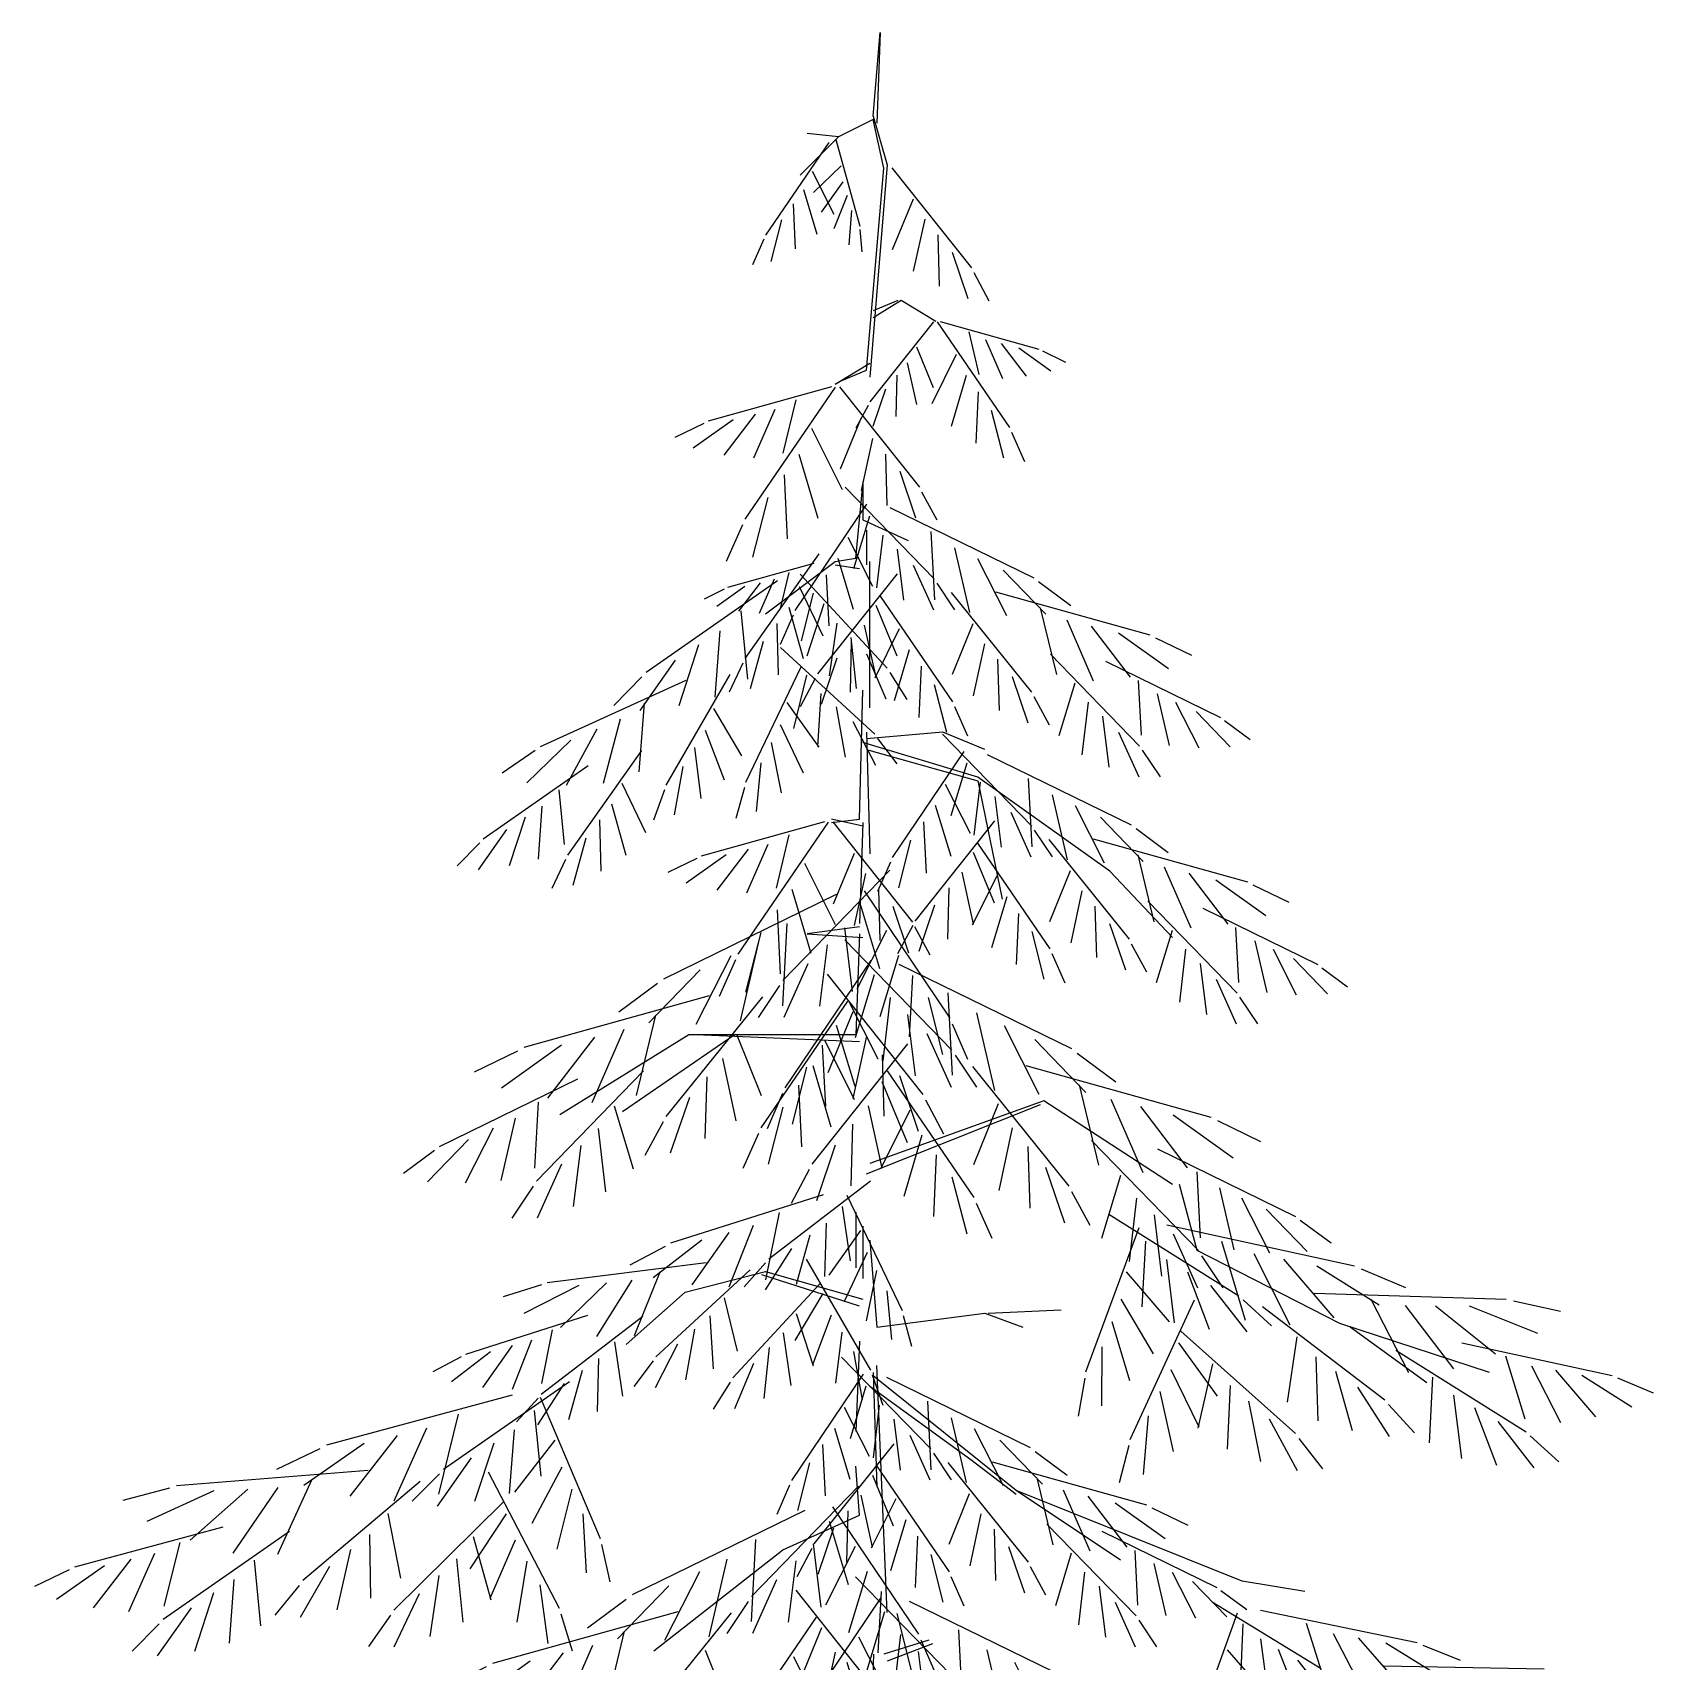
# Model space of a CAD drawing. Extents: x 85.95 to 86.61, y 91.2 to 92.48.
# Drawn here: x 86.0413 to 86.5054, y 92.0151 to 92.481 of the extents above; entities that cross this region are included whole.
import ezdxf

# ---------------------------------------------------------------- set-up
doc = ezdxf.new("R2010")
doc.units = 0
doc.header["$LTSCALE"] = 0.02
doc.header["$MEASUREMENT"] = 0
doc.layers.get('0').update_dxf_attribs({"linetype": 'CONTINUOUS'})

# ---------------------------------------------------------------- blocks, each defined once
blk = doc.blocks.new('NEEDLES')
for p, q in [((0, 0), (34.33, -17.06)), ((9.77, -5.81), (10.54, -22.23)), ((15.44, -9.81), (18.94, -25.34)), ((20.93, -12.36), (27.8, -26.11)), ((27.03, -15.21), (37.18, -25.85)), ((35.49, -17.99), (43.17, -23.74))]:
    blk.add_line(p, q)
blk = doc.blocks.new('*E5')
for p, xscale, yscale, zscale, rotation in [((1.78, 2.1), -0.24, 0.24, 0.24, 19.43419401655424), ((0.24, 0.86), 0.24, 0.24, 0.24, 330.4324132188039), ((-9.04, -5.42), -0.3, 0.3, 0.3, 349.153938869936), ((-1.96, -4.13), 0.24, 0.24, 0.24, 334.9095387782332), ((-5.85, -5.47), -0.24, 0.24, 0.24, 24.73116690854377), ((-0.75, -5.73), -0.24, 0.24, 0.24, 29.2082924679731), ((-12.97, -9.9), -0.24, 0.24, 0.24, 19.43419401655424)]:
    blk.add_blockref('NEEDLES', p, dxfattribs=dict(xscale=xscale, yscale=yscale, zscale=zscale, rotation=rotation))
blk = doc.blocks.new('*E8')
for p, xscale, yscale, zscale, rotation in [((-0.5, 0.05), -0.24, 0.24, 0.24, 349.153938869936), ((-0.24, 0.03), -0.3, 0.3, 0.3, 29.2082924679731), ((0.09, 0.04), 0.24, 0.24, 0.24, 334.9095387782332)]:
    blk.add_blockref('NEEDLES', p, dxfattribs=dict(xscale=xscale, yscale=yscale, zscale=zscale, rotation=rotation))

msp = doc.modelspace()

# ---------------------------------------------------------------- linework, layer by layer
for p, q in [((86.28173, 92.45707), (86.28372, 92.48096)), ((86.28372, 92.48096), (86.28272, 92.45508)), ((86.28173, 92.45607), (86.27177, 92.4511)), ((86.28173, 92.45707), (86.28571, 92.44313)), ((86.28471, 92.44214), (86.28173, 92.45607)), ((86.26903, 92.4495), (86.25093, 92.42304)), ((86.27177, 92.4511), (86.26083, 92.44015)), ((86.27177, 92.4511), (86.26282, 92.45209)), ((86.27104, 92.45035), (86.27785, 92.42563)), ((86.26427, 92.44127), (86.2704, 92.42898)), ((86.2725, 92.44288), (86.26467, 92.43518)), ((86.27974, 92.38441), (86.28471, 92.44214)), ((86.28571, 92.44313), (86.28073, 92.38242)), ((86.28704, 92.4423), (86.30984, 92.41362)), ((86.26176, 92.43604), (86.26554, 92.42328)), ((86.27304, 92.43828), (86.26686, 92.42961)), ((86.2588, 92.43194), (86.25939, 92.4191)), ((86.27421, 92.4344), (86.27043, 92.42484)), ((86.29315, 92.43331), (86.28716, 92.41879)), ((86.2555, 92.42737), (86.25244, 92.41546)), ((86.27552, 92.43009), (86.27474, 92.42028)), ((86.29643, 92.42755), (86.29317, 92.4127)), ((86.25046, 92.42189), (86.24721, 92.41456)), ((86.27791, 92.42463), (86.27847, 92.41824)), ((86.30014, 92.42312), (86.30052, 92.40843)), ((86.30428, 92.41818), (86.30875, 92.40486)), ((86.31047, 92.41235), (86.31479, 92.40427)), ((86.28969, 92.40431), (86.28173, 92.39934)), ((86.2887, 92.40431), (86.28173, 92.40133)), ((86.29964, 92.39834), (86.28969, 92.40431)), ((86.27078, 92.38043), (86.28073, 92.3864)), ((86.27277, 92.38142), (86.27974, 92.38441)), ((86.27675, 92.33066), (86.27874, 92.35156)), ((86.27874, 92.35256), (86.27874, 92.34161)), ((86.27874, 92.34161), (86.29168, 92.33563)), ((86.27974, 92.33862), (86.27974, 92.32867)), ((86.26471, 92.3291), (86.24001, 92.32221)), ((86.25087, 92.31473), (86.27078, 92.32966)), ((86.27078, 92.32966), (86.27675, 92.33066)), ((86.27078, 92.32867), (86.27775, 92.32767)), ((86.28073, 92.28786), (86.28073, 92.32966)), ((86.24941, 92.32361), (86.24316, 92.31544)), ((86.25334, 92.3246), (86.24908, 92.31484)), ((86.25756, 92.32651), (86.25499, 92.31583)), ((86.23913, 92.32175), (86.23336, 92.31894)), ((86.24504, 92.32251), (86.23703, 92.3168)), ((86.27775, 92.256), (86.27874, 92.29283)), ((86.31159, 92.26795), (86.27874, 92.2779)), ((86.27974, 92.28089), (86.28073, 92.24605)), ((86.30164, 92.28089), (86.27974, 92.2789)), ((86.31358, 92.27591), (86.30164, 92.28089)), ((86.27974, 92.27591), (86.31159, 92.26695)), ((86.34941, 92.24107), (86.31159, 92.26795)), ((86.31159, 92.26695), (86.31856, 92.23311)), ((86.26978, 92.25501), (86.27775, 92.256)), ((86.27874, 92.25401), (86.26978, 92.256)), ((86.27874, 92.25501), (86.27775, 92.22614)), ((86.36733, 92.22216), (86.34941, 92.24107)), ((86.27775, 92.22515), (86.26282, 92.22316)), ((86.26282, 92.22316), (86.27874, 92.22216)), ((86.27775, 92.22316), (86.27675, 92.19429)), ((86.22897, 92.19429), (86.19214, 92.1714)), ((86.21006, 92.17239), (86.24191, 92.19429)), ((86.27675, 92.19429), (86.22897, 92.19429)), ((86.27775, 92.1923), (86.23096, 92.19429)), ((86.27974, 92.15448), (86.32951, 92.17438)), ((86.3305, 92.17538), (86.28073, 92.15746)), ((86.36733, 92.15149), (86.3305, 92.17538)), ((86.3743, 92.13258), (86.36932, 92.15149)), ((86.27675, 92.14353), (86.27675, 92.1276)), ((86.27874, 92.13955), (86.27874, 92.12462)), ((86.28073, 92.13556), (86.28272, 92.11068)), ((86.41511, 92.11168), (86.3743, 92.13258)), ((86.22798, 92.12063), (86.25087, 92.12661)), ((86.27775, 92.11665), (86.24988, 92.12561)), ((86.25087, 92.12661), (86.27874, 92.11864)), ((86.21106, 92.1057), (86.22798, 92.12063)), ((86.28272, 92.11068), (86.31358, 92.11466)), ((86.31358, 92.11466), (86.32453, 92.11068)), ((86.31458, 92.11466), (86.33548, 92.11566)), ((86.45791, 92.09774), (86.41511, 92.11168)), ((86.43999, 92.09475), (86.41809, 92.11068)), ((86.27775, 92.1067), (86.27675, 92.08082)), ((86.28571, 92.02906), (86.28272, 92.09973)), ((86.28173, 92.09774), (86.28272, 92.06489)), ((86.32254, 92.0639), (86.28173, 92.09674)), ((86.28073, 92.09376), (86.3096, 92.07286)), ((86.3096, 92.07286), (86.32254, 92.0629)), ((86.27775, 92.05693), (86.27675, 92.07087)), ((86.38724, 92.03802), (86.32254, 92.0639)), ((86.3524, 92.04399), (86.32254, 92.0639)), ((86.25585, 92.04698), (86.27775, 92.05693)), ((86.21902, 92.01811), (86.25585, 92.04698)), ((86.40515, 92.03503), (86.38724, 92.03802)), ((86.29765, 92.0211), (86.28471, 92.01712)), ((86.25292, 91.20913), (86.28192, 92.0171)), ((86.29865, 92.0201), (86.28571, 92.01512))]:
    msp.add_line(p, q)

# ---------------------------------------------------------------- block references
at = {"xscale": -0.003185189750013251, "yscale": 0.003185189750041673, "zscale": 0.003185189750039306}
msp.add_blockref('*E8', (86.29925, 92.39814), dxfattribs=at)
for name, p, xscale, yscale, zscale, rotation in [('NEEDLES', (86.26979, 92.37962), -0.0009555569250142073, 0.0009555569250142073, 0.0009555569250142073, 349.153938869936), ('NEEDLES', (86.27084, 92.37956), -0.001194446156267759, 0.001194446156267759, 0.001194446156267759, 29.2082924679731), ('NEEDLES', (86.27211, 92.37959), 0.0009555569250142073, 0.0009555569250142073, 0.0009555569250142073, 334.9095387782332), ('NEEDLES', (86.27364, 92.35096), 0.0009555569250142073, 0.0009555569250142073, 0.0009555569250117921, 340.5658059834457), ('NEEDLES', (86.28646, 92.34516), 0.001194446156267759, 0.001194446156267759, 0.00119444615626474, 0.3592943132230595), ('NEEDLES', (86.26612, 92.33184), -0.000955556925012084, 0.000955556925012084, 0.000955556925012084, 28.27600857691656), ('NEEDLES', (86.31671, 92.32101), 0.001194446156267759, 0.001194446156267759, 0.00119444615626474, 10.846061130064), ('NEEDLES', (86.25433, 92.32415), -0.001194446156265105, 0.001194446156265105, 0.001194446156265105, 8.48252024713922), ('NEEDLES', (86.26079, 92.32604), 0.000955556925012084, 0.000955556925012084, 0.000955556925012084, 339.2742277791662), ('NEEDLES', (86.2837, 92.31977), 0.0009555569250142074, 0.0009555569250142074, 0.0009555569250117921, 330.7917075320269), ('NEEDLES', (86.30402, 92.32082), 0.0009555569250142073, 0.0009555569250142073, 0.0009555569250117921, 335.2688330914562), ('NEEDLES', (86.25519, 92.30507), 0.000955556925012084, 0.000955556925012084, 0.000955556925012084, 343.7513533385955), ('NEEDLES', (86.33236, 92.30318), 0.0009555569250142073, 0.0009555569250142073, 0.0009555569250117921, 340.5658059834457), ('NEEDLES', (86.3481, 92.30114), 0.0009555569250142073, 0.0009555569250142073, 0.0009555569250117921, 0.3592943132230595), ('NEEDLES', (86.22815, 92.29563), -0.001194446156265105, 0.001194446156265105, 0.001194446156265105, 357.9957534302984), ('NEEDLES', (86.24073, 92.29739), -0.000955556925012084, 0.000955556925012084, 0.000955556925012084, 33.57298146890609), ('NEEDLES', (86.26097, 92.29948), -0.000955556925012084, 0.000955556925012084, 0.000955556925012084, 38.0501070283354), ('NEEDLES', (86.30151, 92.28029), 0.0009555569250142073, 0.0009555569250142073, 0.0009555569250117921, 340.5658059834457), ('NEEDLES', (86.21543, 92.27561), -0.000955556925012084, 0.000955556925012084, 0.000955556925012084, 28.27600857691656), ('NEEDLES', (86.31433, 92.27449), 0.001194446156267759, 0.001194446156267759, 0.00119444615626474, 0.3592943132230595), ('NEEDLES', (86.2002, 92.27118), -0.000955556925012084, 0.000955556925012084, 0.000955556925012084, 8.48252024713922), ('NEEDLES', (86.2678, 92.2552), -0.0009555569250142073, 0.0009555569250142073, 0.0009555569250142073, 349.153938869936), ('NEEDLES', (86.34459, 92.25034), 0.001194446156267759, 0.001194446156267759, 0.00119444615626474, 10.846061130064), ('NEEDLES', (86.26884, 92.25514), -0.001194446156267759, 0.001194446156267759, 0.001194446156267759, 29.2082924679731), ('NEEDLES', (86.27012, 92.25517), 0.0009555569250142073, 0.0009555569250142073, 0.0009555569250142073, 334.9095387782332), ('NEEDLES', (86.31157, 92.2491), 0.0009555569250142074, 0.0009555569250142074, 0.0009555569250117921, 330.7917075320269), ('NEEDLES', (86.33189, 92.25014), 0.0009555569250142073, 0.0009555569250142073, 0.0009555569250117921, 335.2688330914562), ('NEEDLES', (86.28646, 92.24135), -0.001146668310011592, 0.001146668310011592, 0.001146668310011592, 19.43419401655424), ('NEEDLES', (86.27107, 92.23439), -0.00143333538751449, 0.00143333538751449, 0.00143333538751449, 359.640705686777), ('NEEDLES', (86.27907, 92.23545), 0.001146668310011592, 0.001146668310011592, 0.001146668310011592, 330.4324132188039), ('NEEDLES', (86.36023, 92.23251), 0.0009555569250142073, 0.0009555569250142073, 0.0009555569250117921, 340.5658059834457), ('NEEDLES', (86.37597, 92.23047), 0.0009555569250142073, 0.0009555569250142073, 0.0009555569250117921, 0.3592943132230595), ('NEEDLES', (86.27361, 92.22144), 0.001146668310011592, 0.001146668310011592, 0.001146668310014151, 340.5658059834457), ('NEEDLES', (86.23477, 92.20541), -0.00143333538751449, 0.00143333538751449, 0.00143333538751449, 349.153938869936), ('NEEDLES', (86.26856, 92.21161), 0.001146668310011592, 0.001146668310011592, 0.001146668310011592, 334.9095387782332), ('NEEDLES', (86.289, 92.21449), 0.00143333538751449, 0.00143333538751449, 0.001433335387517688, 0.3592943132230595), ('NEEDLES', (86.25, 92.20518), -0.001146668310011592, 0.001146668310011592, 0.001146668310011592, 24.73116690854377), ('NEEDLES', (86.27439, 92.20393), -0.001146668310011592, 0.001146668310011592, 0.001146668310011592, 29.2082924679731), ('NEEDLES', (86.3253, 92.1855), 0.00143333538751449, 0.00143333538751449, 0.001433335387517688, 10.846061130064), ('NEEDLES', (86.21599, 92.18401), -0.001146668310011592, 0.001146668310011592, 0.001146668310011592, 19.43419401655424), ('NEEDLES', (86.28569, 92.18402), 0.001146668310011592, 0.001146668310011592, 0.001146668310014151, 330.7917075320269), ('NEEDLES', (86.31007, 92.18527), 0.001146668310011592, 0.001146668310011592, 0.001146668310014151, 335.2688330914562), ('NEEDLES', (86.19711, 92.18157), -0.001146668310011592, 0.001146668310011592, 0.001146668310011592, 359.640705686777), ('NEEDLES', (86.34408, 92.1641), 0.001146668310011592, 0.001146668310011592, 0.001146668310014151, 340.5658059834457), ('NEEDLES', (86.36296, 92.16166), 0.001146668310011591, 0.001146668310011591, 0.001146668310014151, 0.3592943132230595), ('NEEDLES', (86.2674, 92.14856), -0.001194446156267301, 0.001194446156267301, 0.001194446156267301, 351.2434031002529), ('NEEDLES', (86.28094, 92.15241), -0.0009555569250138405, 0.0009555569250138405, 0.0009555569250138405, 11.03689143003017), ('NEEDLES', (86.36564, 92.13992), 0.001433335387514259, 0.00143333538751449, 0.001433335387517688, 14.14014940439869), ('NEEDLES', (86.23395, 92.12908), -0.001194446156267301, 0.001194446156267301, 0.001194446156267301, 340.7566362834119), ('NEEDLES', (86.27413, 92.14845), 0.0009555569250138405, 0.0009555569250138405, 0.0009555569250138405, 322.0351106322798), ('NEEDLES', (86.4078, 92.12041), 0.001433335387514267, 0.001433335387514481, 0.001433335387517688, 24.62691622124127), ('NEEDLES', (86.34904, 92.143), 0.001146668310011427, 0.001146668310011571, 0.001146668310014151, 354.3466610746184), ('NEEDLES', (86.26257, 92.13008), 0.0009555569250138405, 0.0009555569250138405, 0.0009555569250138405, 326.5122361917091), ('NEEDLES', (86.24648, 92.12703), -0.0009555569250138405, 0.0009555569250138405, 0.0009555569250138405, 16.3338643220197), ('NEEDLES', (86.26643, 92.12304), -0.0009555569250138405, 0.0009555569250138405, 0.0009555569250138405, 20.81098988144902), ('NEEDLES', (86.20001, 92.11401), -0.0009555569250138405, 0.0009555569250138405, 0.0009555569250138405, 351.2434031002529), ('NEEDLES', (86.45006, 92.10623), 0.001146668310011407, 0.001146668310011591, 0.001146668310014151, 14.14014940439869), ('NEEDLES', (86.21587, 92.11373), -0.0009555569250138405, 0.0009555569250138405, 0.0009555569250138405, 11.03689143003017), ('NEEDLES', (86.39306, 92.11656), 0.001146668310011439, 0.001146668310011559, 0.001146668310014151, 349.0496881826282), ('NEEDLES', (86.36968, 92.10954), 0.001146668310011451, 0.001146668310011548, 0.001146668310014151, 344.5725626231986), ('NEEDLES', (86.43114, 92.10411), 0.001146668310011427, 0.001146668310011571, 0.001146668310014151, 354.3466610746184), ('NEEDLES', (86.17844, 92.09117), -0.001433335387513492, 0.001433335387513492, 0.001433335387513492, 348.6421326704543), ('NEEDLES', (86.27264, 92.10211), 0.0009555569250142073, 0.0009555569250142073, 0.0009555569250117921, 340.5658059834457), ('NEEDLES', (86.19487, 92.09506), -0.001146668310010794, 0.001146668310010794, 0.001146668310010794, 8.435621000231567), ('NEEDLES', (86.28547, 92.09632), 0.001194446156267759, 0.001194446156267759, 0.00119444615626474, 0.3592943132230595), ('NEEDLES', (86.13727, 92.06964), -0.001433335387513492, 0.001433335387513492, 0.001433335387513492, 338.1553658536133), ('NEEDLES', (86.18649, 92.09068), 0.001146668310010794, 0.001146668310010794, 0.001146668310010794, 319.4338402024812), ('NEEDLES', (86.31572, 92.07216), 0.001194446156267759, 0.001194446156267759, 0.00119444615626474, 10.846061130064), ('NEEDLES', (86.30302, 92.07197), 0.0009555569250142073, 0.0009555569250142073, 0.0009555569250117921, 335.2688330914562), ('NEEDLES', (86.17163, 92.06929), 0.001146668310010794, 0.001146668310010794, 0.001146668310010794, 323.9109657619106), ('NEEDLES', (86.2827, 92.07093), 0.0009555569250142074, 0.0009555569250142074, 0.0009555569250117921, 330.7917075320269), ('NEEDLES', (86.09576, 92.05343), -0.001146668310010794, 0.001146668310010794, 0.001146668310010794, 348.6421326704543), ('NEEDLES', (86.15218, 92.06651), -0.001146668310010794, 0.001146668310010794, 0.001146668310010794, 13.73259389222109), ('NEEDLES', (86.2775, 92.06516), -0.001146668310011592, 0.001146668310011592, 0.001146668310011592, 19.43419401655424), ('NEEDLES', (86.17588, 92.06063), -0.001146668310010794, 0.001146668310010794, 0.001146668310010794, 18.20971945165041), ('NEEDLES', (86.26211, 92.05821), -0.00143333538751449, 0.00143333538751449, 0.00143333538751449, 359.640705686777), ('NEEDLES', (86.27011, 92.05926), 0.001146668310011592, 0.001146668310011592, 0.001146668310011592, 330.4324132188039), ('NEEDLES', (86.33137, 92.05434), 0.0009555569250142073, 0.0009555569250142073, 0.0009555569250117921, 340.5658059834457), ('*E5', (86.38753, 92.02579), -0.003981487187538444, 0.003981487187559196, 0.003981487187549133, 14.40213007410487), ('NEEDLES', (86.11476, 92.05222), -0.001146668310010794, 0.001146668310010794, 0.001146668310010794, 8.435621000231567), ('NEEDLES', (86.3471, 92.0523), 0.0009555569250142073, 0.0009555569250142073, 0.0009555569250117921, 0.3592943132230595), ('NEEDLES', (86.22581, 92.02923), -0.00143333538751449, 0.00143333538751449, 0.00143333538751449, 349.153938869936), ('NEEDLES', (86.2766, 92.03929), 0.001146668310011592, 0.001146668310011592, 0.001146668310014151, 340.5658059834457), ('NEEDLES', (86.39244, 92.0297), 0.001194446156261534, 0.001194446156267759, 0.00119444615626474, 14.7614243873298), ('NEEDLES', (86.2596, 92.03543), 0.001146668310011592, 0.001146668310011592, 0.001146668310011592, 334.9095387782332), ('NEEDLES', (86.29199, 92.03233), 0.00143333538751449, 0.00143333538751449, 0.001433335387517688, 0.3592943132230595), ('NEEDLES', (86.24104, 92.02899), -0.001146668310011592, 0.001146668310011592, 0.001146668310011592, 24.73116690854377), ('NEEDLES', (86.26543, 92.02774), -0.001146668310011592, 0.001146668310011592, 0.001146668310011592, 29.2082924679731)]:
    msp.add_blockref(name, p, dxfattribs=dict(xscale=xscale, yscale=yscale, zscale=zscale, rotation=rotation))
at = {"extrusion": (0, 0, -1)}
for p, xscale, yscale, zscale, rotation in [((-86.27979, 92.34604), 0.0009555569250142073, 0.0009555569250142073, -0.0009555569250117921, 330.4324132188039), ((-86.28855, 92.32618), 0.0009555569250142073, 0.0009555569250142073, -0.0009555569250117921, 334.9095387782332), ((-86.30766, 92.27537), 0.0009555569250142073, 0.0009555569250142073, -0.0009555569250117921, 330.4324132188039), ((-86.31642, 92.25551), 0.0009555569250142073, 0.0009555569250142073, -0.0009555569250117921, 334.9095387782332), ((-86.281, 92.21554), 0.001146668310011592, 0.001146668310011592, -0.001146668310014151, 330.4324132188039), ((-86.29151, 92.1917), 0.001146668310011592, 0.001146668310011592, -0.001146668310014151, 334.9095387782332), ((-86.35762, 92.13903), 0.001146668310011452, 0.001146668310011547, -0.001146668310014151, 316.6515581276244), ((-86.3735, 92.11838), 0.00114666831001144, 0.001146668310011558, -0.001146668310014151, 321.1286836870541), ((-86.2788, 92.0972), 0.0009555569250142073, 0.0009555569250142073, -0.0009555569250117921, 330.4324132188039), ((-86.28756, 92.07733), 0.0009555569250142073, 0.0009555569250142073, -0.0009555569250117921, 334.9095387782332), ((-86.28399, 92.03339), 0.001146668310011592, 0.001146668310011592, -0.001146668310014151, 330.4324132188039)]:
    msp.add_blockref('NEEDLES', p, dxfattribs=dict(at, xscale=xscale, yscale=yscale, zscale=zscale, rotation=rotation))

doc.saveas('drawing.dxf')
